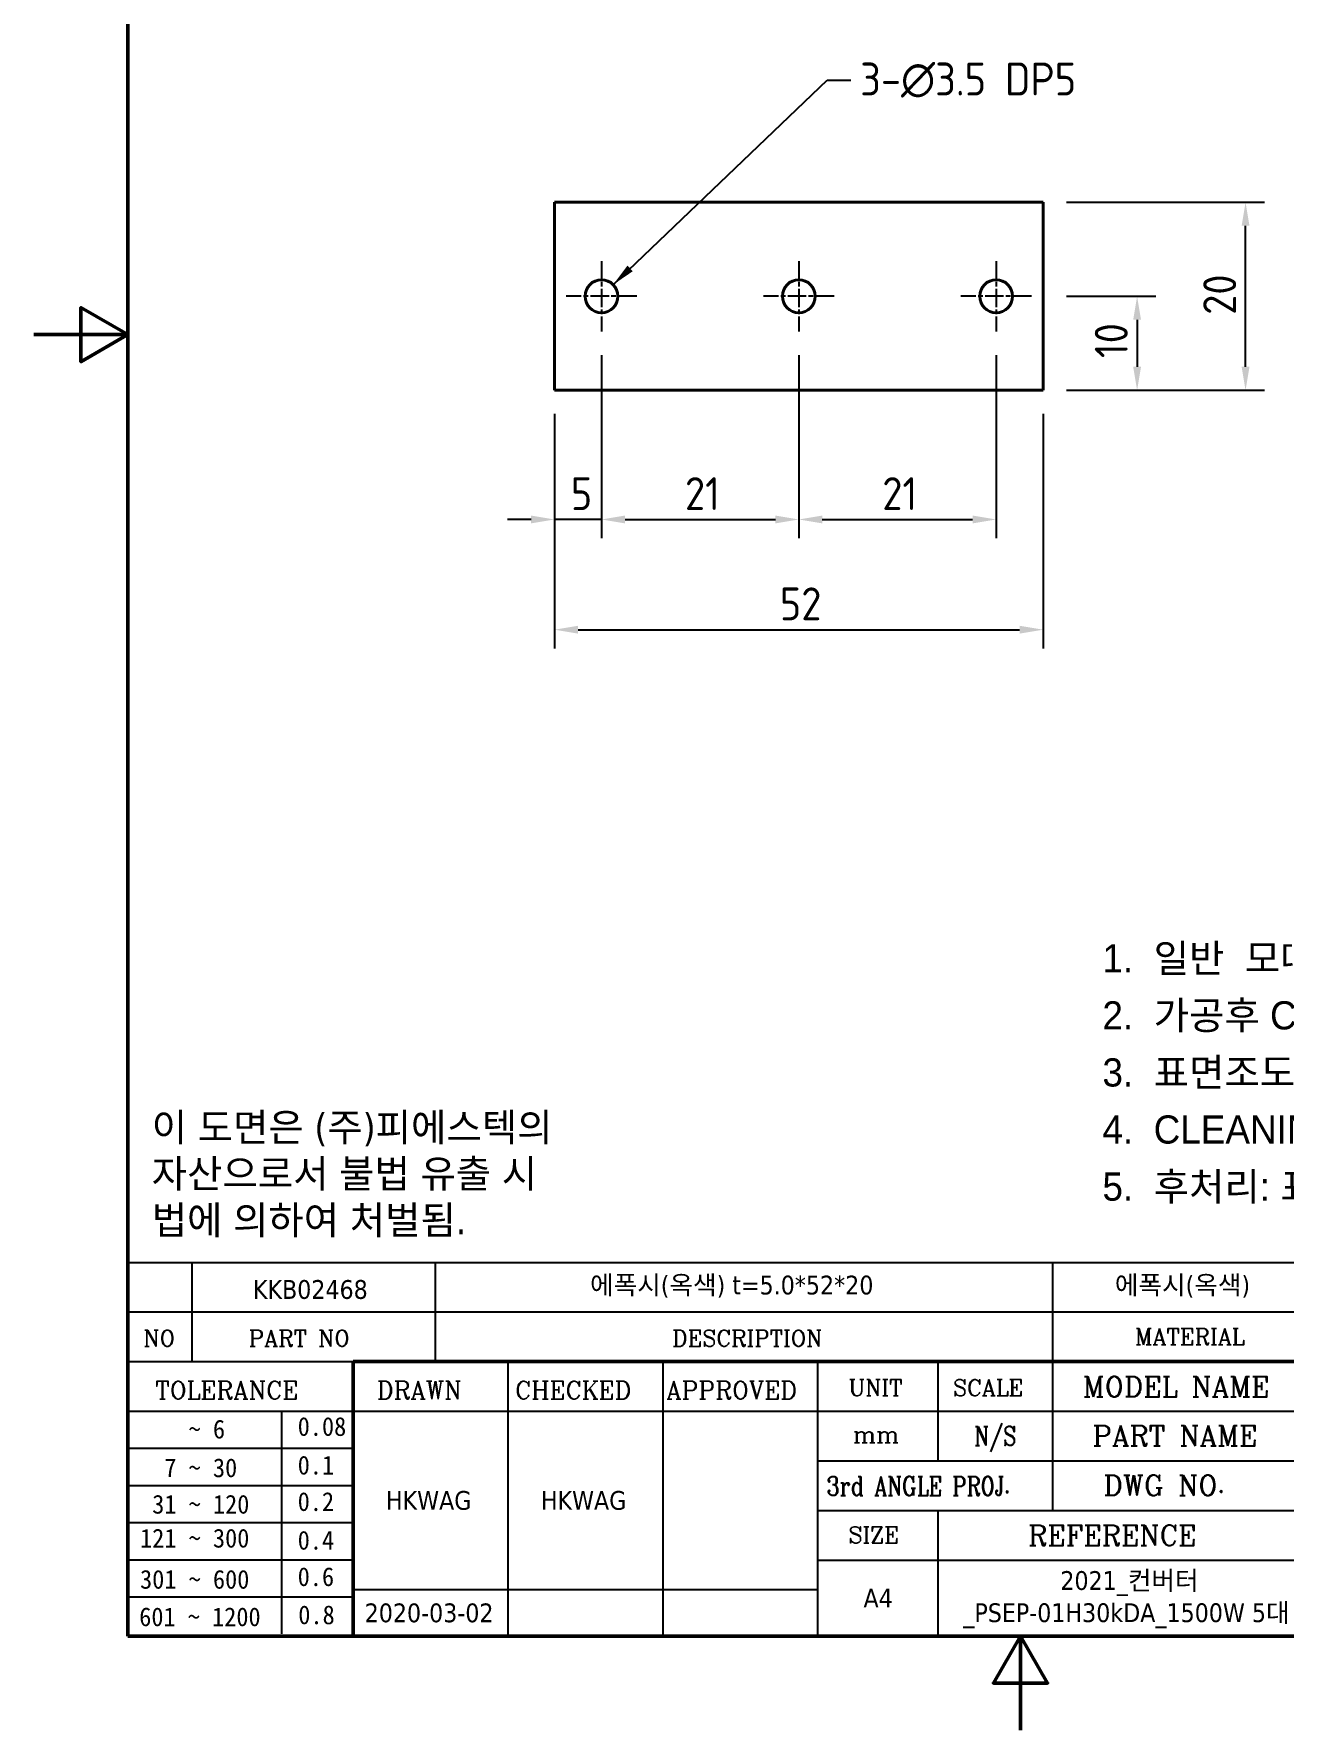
# Model space of a CAD drawing. Header units: millimetres. Extents: x 0 to 210, y 0 to 297.
# Drawn here: x 0 to 133, y 0 to 180.5 of the extents above; entities that cross this region are included whole.
import ezdxf
from ezdxf.enums import TextEntityAlignment as Align

# ---------------------------------------------------------------- set-up
doc = ezdxf.new("R2010")
doc.units = ezdxf.units.MM
doc.linetypes.add('CHAIN', pattern=[0.35429999999999995, 0.2362, -0.0295, 0.0591, -0.0295])
doc.layers.get('0').update_dxf_attribs({"color": 3, "lineweight": 25})
for name, color, linetype, lineweight in [('가시적인 것(ISO)', 3, 'Continuous', 40), ('경계(ISO)', 7, 'Continuous', 50), ('기호(ISO)', 5, 'Continuous', 25), ('제목(ISO)', 5, 'Continuous', 50), ('중심 표식(ISO)', 1, 'Continuous', 25), ('치수(ISO)', 2, 'Continuous', 25)]:
    doc.layers.add(name, color=color, linetype=linetype, lineweight=lineweight)
doc.styles.add('HAN_291', font='')
doc.styles.add('ISO Proportional', font='arial.ttf')
doc.styles.add('RC_284', font='ROMANC.shx')
doc.styles.add('RC_287', font='ROMANC.shx')
doc.styles.add('RC_292', font='ROMANC.shx')
doc.styles.add('문자 텍스트_PSTEK_POSCO', font='isocp.shx')
doc.styles.add('치수 텍스트_PSTEK_POSCO', font='isocp.shx')
doc.styles.add('텍스트 스타일198', font='tahoma.ttf')
doc.styles.add('텍스트 스타일333', font='ROMANC.shx', dxfattribs={"width": 0.800000011920929})
doc.styles.get('HAN_291').set_extended_font_data('GulimChe')
doc.dimstyles.new('치수_PSTEK_POSCO', dxfattribs={"dimtxt": 3.5, "dimasz": 2.5, "dimexe": 2, "dimexo": 2.5, "dimgap": 1, "dimtad": 1, "dimrnd": 1e-08, "dimdsep": 46, "dimtxsty": '치수 텍스트_PSTEK_POSCO', "dimcen": 0.09, "dimdle": 10, "dimclrd": 7, "dimclre": 7, "dimclrt": 2, "dimadec": 1, "dimazin": 2, "dimtfac": 1, "dimtmove": 0, "dimatfit": 3, "dimfxl": 0, "dimtolj": 1, "dimlwd": -1, "dimlwe": -1, "dimarcsym": 0})
doc.dimstyles.new('치수_PSTEK_POSCO$7', dxfattribs={"dimtxt": 3.5, "dimasz": 2.5, "dimexe": 2, "dimexo": 2.5, "dimgap": 1, "dimtad": 1, "dimrnd": 1e-08, "dimdsep": 46, "dimtxsty": '치수 텍스트_PSTEK_POSCO', "dimcen": 0.09, "dimdle": 10, "dimclrd": 7, "dimclre": 7, "dimclrt": 2, "dimadec": 1, "dimazin": 2, "dimtfac": 1, "dimtmove": 0, "dimatfit": 3, "dimfxl": 0, "dimtolj": 1, "dimlwd": -1, "dimlwe": -1, "dimarcsym": 0})

# ---------------------------------------------------------------- blocks, each defined once
blk = doc.blocks.new('경계 Default Border')
at = {"layer": '경계(ISO)', "flags": 128}
for points in [[(10, 10), (10, 287.0000076293945), (200, 287.0000076293945), (200, 10), (10, 10)], [(0, 148.5000038146973), (10, 148.5000038146973), (5, 151.3867473602295), (5, 145.6132507324219), (10, 148.5000038146973)], [(105, 0), (105, 10), (102.1132469177246, 5), (107.8867530822754, 5), (105, 10)]]:
    blk.add_lwpolyline(points, dxfattribs=at)
blk = doc.blocks.new('제목 블록 PSTEK')
at = {"color": 180}
for p, q in [((182.475792979055, 11.79100474011392), (182.4757929790549, 51.56524660363496)), ((182.4757929790549, 51.56524660363496), (372.4757929537551, 51.56524660363496)), ((189.2651435055721, 51.56524660363496), (189.2651435055722, 41.00524660363494)), ((215.2152739891528, 41.00524660363494), (215.2152739891528, 51.56524660363496)), ((280.8758854511282, 51.56524660363496), (280.8758854511282, 41.00524660363494)), ((182.475792979055, 46.2852466036349), (372.4757929537551, 46.28524660363492)), ((182.475792979055, 41.00524660363493), (206.451475290024, 41.00524660363493)), ((222.9401812389276, 11.79100474011392), (222.9401812389276, 41.00524660363494)), ((239.4288871878316, 11.79100474011392), (239.4288871878316, 41.00524660363494)), ((255.9175931367356, 11.79100474011392), (255.9175931367356, 41.00524660363494)), ((268.6918866058747, 41.00524660363494), (268.6918866058747, 30.44524660363498)), ((280.8758854511282, 41.00524660363494), (280.8758854511282, 25.16524660363502)), ((182.475792979055, 35.72524660363497), (206.451475290024, 35.72524660363497)), ((198.8621818849491, 12.02524660363491), (198.8621818849491, 35.72524660363497)), ((206.451475290024, 35.72524660363497), (372.4757929537551, 35.72524660363497)), ((182.475792979055, 31.77524660363492), (206.451475290024, 31.77524660363492)), ((255.917593136736, 30.44524660363498), (372.4757929537552, 30.44524660363501)), ((182.475792979055, 27.82524660363487), (206.451475290024, 27.82524660363487)), ((182.475792979055, 23.87524660363505), (206.451475290024, 23.87524660363505)), ((255.9175931367359, 25.16524660363502), (372.4757929537552, 25.165246603635)), ((268.6918866058744, 25.16524660363502), (268.6918866058744, 11.79100474011392)), ((182.475792979055, 19.92524660363478), (206.451475290024, 19.92524660363478)), ((255.9175931367359, 19.88524660363481), (310.0881549537553, 19.88524660363481)), ((206.451475290024, 16.74100474011396), (255.9175931367359, 16.74100474011396)), ((182.475792979055, 15.97524660363496), (206.451475290024, 15.97524660363496)), ((182.475792979055, 11.79100474011392), (372.4757929537551, 11.79100474011389))]:
    blk.add_line(p, q, dxfattribs=at)
at = {"color": 7, "lineweight": 50}
for p, q in [((206.4514752900237, 11.79100474011392), (206.4514752900237, 41.00524660363494)), ((206.451475290024, 41.00524660363494), (372.4757929537551, 41.00524660363496))]:
    blk.add_line(p, q, dxfattribs=at)
at = {"layer": '제목(ISO)', "lineweight": 18}
blk.add_line((182.475792979055, 35.72500474011393), (182.475792979055, 11.79100474011392), dxfattribs=at)
at = {"color": 2}
for s, height, style, p in [('NO', 1.742399930953979, 'RC_284', (184.135398793432, 42.62317362549192)), ('PART NO', 1.742399930953979, 'RC_284', (195.3359407378685, 42.62317362549192)), ('DESCRIPTION', 1.742399930953979, 'RC_284', (240.4025565652523, 42.62317362549192)), (' TOLERANCE', 1.899999976158142, 'RC_287', (184.0872874387979, 37.00893196870329)), ('DRAWN', 1.899999976158142, 'RC_287', (208.9766620976279, 37.00893196870329)), ('CHECKED', 1.899999976158142, 'RC_287', (223.6856844514997, 37.00893196870329)), ('APPROVED', 1.899999976158142, 'RC_287', (239.7795453577791, 37.00893196870329)), ('UNIT', 1.742399930953979, 'RC_284', (259.1652673287452, 37.34317362549218)), ('SCALE', 1.742399930953979, 'RC_284', (270.2934779252897, 37.34317362549218)), ('MODEL NAME', 2.178000062704086, 'RC_292', (284.096330289083, 37.25462520371384)), ('    ~ 6', 2.000000029802322, 'HAN_291', (183.7721304966814, 32.8176515608431)), ('0.08', 2.000000029802322, 'HAN_291', (200.5467345600617, 33.09873600004101)), ('mm', 1.742399930953979, 'RC_284', (259.6505418159997, 32.3543089683787)), ('PART NAME', 2.178000062704086, 'RC_292', (285.1416959765849, 32.03045329421792)), ('0.1', 2.000000029802322, 'HAN_291', (200.5467345600617, 28.98646558742206)), ('  7 ~ 30', 2.000000029802322, 'HAN_291', (183.7721304966814, 28.70538114822415)), (' DWG NO.', 2.178000062704086, 'RC_292', (284.8124284083233, 26.75045329421772)), ('0.2', 2.000000029802322, 'HAN_291', (200.5467345600617, 25.10736625836028)), (' 31 ~ 120', 2.000000029802322, 'HAN_291', (183.7721304966814, 24.82628181916237)), ('REFERENCE', 2.178000062704086, 'RC_292', (278.2741065029841, 21.43214925458022)), ('121 ~ 300', 2.000000029802322, 'HAN_291', (183.7721304966814, 21.21401206133254)), ('0.4', 2.000000029802322, 'HAN_291', (200.5467345600617, 20.99509650053045)), ('SIZE', 1.742399930953979, 'RC_284', (259.1652673287452, 21.69497768947366)), ('301 ~ 600', 2.000000029802322, 'HAN_291', (183.7721304966814, 16.83491273227077)), ('0.6', 2.000000029802322, 'HAN_291', (200.5467345600617, 17.11599717146868)), ('601 ~ 1200', 2.000000029802322, 'HAN_291', (183.6802025156883, 12.84759660881125)), ('0.8', 2.000000029802322, 'HAN_291', (200.6097246063884, 13.05732192299702))]:
    blk.add_text(s, height=height, dxfattribs=dict(at, style=style)).set_placement(p)
at = {"color": 2, "style": 'RC_284'}
blk.add_text('MATERIAL', height=1.742399930953979, dxfattribs=at).set_placement((295.4820202024417, 43.64524660363492), align=Align.MIDDLE_CENTER)
at = {"color": 7, "style": '텍스트 스타일333', "width": 0.7999999523162842}
blk.add_text('N/S', height=2.000000029802322, dxfattribs=at).set_placement((274.7838860285014, 33.08524660363496), align=Align.MIDDLE_CENTER)
at = {"color": 2, "style": '텍스트 스타일333', "width": 0.7999999523162842}
blk.add_text('3rd ANGLE PROJ.', height=2.000000029802322, dxfattribs=at).set_placement((256.8430306642954, 26.76148381654429))
at = {"layer": '제목(ISO)', "color": 7, "style": '텍스트 스타일198'}
for tag, p in [('부품_번호_001', (195.7843283186424, 47.68004260673702)), ('설명_001', (231.6614599206063, 48.15254984750509)), ('재질_001', (287.5148121100145, 48.155337874329)), ("3._Q'TY_001", (312.7051684940307, 47.92188863680521)), ('질량\\P3;_001', (350.3046145979153, 48.1643332325385)), ('1._MODEL_NAME_001', (326.2265096999781, 37.52172745615292)), ('제목_001', (335.5349605824892, 32.12134217035067)), ('부품_번호_001', (334.4435685718743, 26.8052465951949)), ('설계자_001', (209.9396160013646, 25.23446884679021)), ('점검자_001', (226.4283219502686, 25.23446884679021)), ('프로젝트_001', (281.7143245048521, 16.70626985185461)), ('시트_크기_001', (260.7634369704525, 14.8381256569732)), ('작성_날짜_001', (207.6770236384131, 13.26600473167383)), ('프로젝트_002', (271.3899446543797, 13.2823906132031))]:
    blk.add_attdef(tag, p, '', height=2.000000029802322, dxfattribs=at)
for tag, p in [('4._COLOR', (327.6805273250926, 48.92524660363493)), ('엔지니어링_승인자', (247.673240162284, 26.23312567187446)), ('점검_날짜', (231.1845342133799, 14.26600474011394)), ('엔지니어링_승인_날짜', (247.6732401622839, 14.26600474011394))]:
    blk.add_attdef(tag, text='', height=2.000000029802322, dxfattribs=at).set_placement(p, align=Align.MIDDLE_CENTER)
blk = doc.blocks.new('주석-가공')
at = {"layer": '기호(ISO)', "color": 2, "insert": (-40.77821254730225, 13.72195151634514), "char_height": 3.00000011920929, "width": 95.52514842335798, "attachment_point": 1, "line_spacing_factor": 1.2146075963974, "style": 'ISO Proportional'}
blk.add_mtext('\\f굴림|b0|i0;\\H3.0000;1.  일반  모따기 C0.3\\P2.  가공후 CHIPING 및 BROKEN 없을 것.\\P3.  표면조도는 다듬질기호 Ra값을 준수할 것.\\P4.  CLEANING 처리후 납품 할 것.\\P5.  후처리: 표제란 참조 할 것.', dxfattribs=at)
blk = doc.blocks.new('*D21')
at = {"layer": 'Defpoints', "color": 0, "transparency": 16777216}
for p in [(55.40611119262594, 142.5801458838161), (107.4061111926259, 142.5801458838161), (107.4061111926259, 117.1006164593287)]:
    blk.add_point(p, dxfattribs=at)
at = {"layer": '치수(ISO)', "color": 7, "transparency": 16777216}
for p, q in [((55.40611119262594, 140.0801458838161), (55.40611119262594, 115.1006164593287)), ((107.4061111926259, 140.0801458838161), (107.4061111926259, 115.1006164593287)), ((57.90611119262594, 117.1006164593287), (104.9061111926259, 117.1006164593287))]:
    blk.add_line(p, q, dxfattribs=at)
for points in [[(57.90611119262594, 117.5172831259953), (57.90611119262594, 116.683949792662), (55.40611119262594, 117.1006164593287)], [(104.9061111926259, 117.5172831259953), (104.9061111926259, 116.683949792662), (107.4061111926259, 117.1006164593287)]]:
    blk.add_solid(points, dxfattribs=at)
at = {"layer": '치수(ISO)', "color": 2, "transparency": 16777216, "insert": (79.37600784616924, 119.8509609475176), "char_height": 3.5, "attachment_point": 4, "style": '치수 텍스트_PSTEK_POSCO'}
blk.add_mtext('\\A1;52', dxfattribs=at)
blk = doc.blocks.new('*D22')
at = {"layer": 'Defpoints', "color": 0, "transparency": 16777216}
for p in [(107.4061111926259, 162.580145883816), (128.9486841277857, 162.580145883816), (107.4061111926259, 142.5801458838161)]:
    blk.add_point(p, dxfattribs=at)
at = {"layer": '치수(ISO)', "color": 7, "transparency": 16777216}
for p, q in [((109.9061111926259, 162.580145883816), (130.9486841277857, 162.580145883816)), ((128.9486841277857, 145.0801458838161), (128.9486841277857, 160.080145883816)), ((109.9061111926259, 142.5801458838161), (130.9486841277857, 142.5801458838161))]:
    blk.add_line(p, q, dxfattribs=at)
for points in [[(128.532017461119, 160.080145883816), (129.3653507944524, 160.080145883816), (128.9486841277857, 162.580145883816)], [(128.532017461119, 145.0801458838161), (129.3653507944524, 145.0801458838161), (128.9486841277857, 142.5801458838161)]]:
    blk.add_solid(points, dxfattribs=at)
at = {"layer": '치수(ISO)', "color": 2, "transparency": 16777216, "insert": (126.1983396395967, 150.6093289546822), "char_height": 3.5, "attachment_point": 4, "rotation": 90, "style": '치수 텍스트_PSTEK_POSCO'}
blk.add_mtext('\\A1;20', dxfattribs=at)
blk = doc.blocks.new('*D23')
at = {"layer": 'Defpoints', "color": 0, "transparency": 16777216}
for p in [(107.4061111926259, 152.580145883816), (107.4061111926259, 142.5801458838161), (117.406111192626, 142.5801458838161)]:
    blk.add_point(p, dxfattribs=at)
at = {"layer": '치수(ISO)', "color": 7, "transparency": 16777216}
for p, q in [((109.9061111926259, 152.580145883816), (119.406111192626, 152.580145883816)), ((117.406111192626, 150.080145883816), (117.406111192626, 145.0801458838161)), ((109.9061111926259, 142.5801458838161), (119.406111192626, 142.5801458838161))]:
    blk.add_line(p, q, dxfattribs=at)
for points in [[(116.9894445259593, 150.080145883816), (117.8227778592926, 150.080145883816), (117.406111192626, 152.580145883816)], [(116.9894445259593, 145.0801458838161), (117.8227778592926, 145.0801458838161), (117.406111192626, 142.5801458838161)]]:
    blk.add_solid(points, dxfattribs=at)
at = {"layer": '치수(ISO)', "color": 2, "transparency": 16777216, "insert": (114.6561111926259, 146.0037679310601), "char_height": 3.5, "attachment_point": 4, "rotation": 90, "style": '치수 텍스트_PSTEK_POSCO'}
blk.add_mtext('\\A1;10', dxfattribs=at)
blk = doc.blocks.new('*D24')
at = {"layer": 'Defpoints', "color": 0, "transparency": 16777216}
for p in [(60.40611119262594, 148.8301458838161), (81.40611119262594, 148.8301458838161), (81.40611119262594, 128.8301458838161)]:
    blk.add_point(p, dxfattribs=at)
at = {"layer": '치수(ISO)', "color": 7, "transparency": 16777216}
for p, q in [((60.40611119262594, 146.3301458838161), (60.40611119262594, 126.8301458838161)), ((81.40611119262594, 146.3301458838161), (81.40611119262594, 126.8301458838161)), ((62.90611119262594, 128.8301458838161), (78.90611119262594, 128.8301458838161))]:
    blk.add_line(p, q, dxfattribs=at)
for points in [[(62.90611119262594, 129.2468125504827), (62.90611119262594, 128.4134792171494), (60.40611119262594, 128.8301458838161)], [(78.90611119262594, 129.2468125504827), (78.90611119262594, 128.4134792171494), (81.40611119262594, 128.8301458838161)]]:
    blk.add_solid(points, dxfattribs=at)
at = {"layer": '치수(ISO)', "color": 2, "transparency": 16777216, "insert": (69.286672216248, 131.580490372005), "char_height": 3.5, "attachment_point": 4, "style": '치수 텍스트_PSTEK_POSCO'}
blk.add_mtext('\\A1;21', dxfattribs=at)
blk = doc.blocks.new('*D25')
at = {"layer": 'Defpoints', "color": 0, "transparency": 16777216}
for p in [(81.40611119262594, 148.8301458838161), (102.4061111926259, 148.8301458838161), (102.4061111926259, 128.8301458838161)]:
    blk.add_point(p, dxfattribs=at)
at = {"layer": '치수(ISO)', "color": 7, "transparency": 16777216}
for p, q in [((81.40611119262594, 146.3301458838161), (81.40611119262594, 126.8301458838161)), ((102.4061111926259, 146.3301458838161), (102.4061111926259, 126.8301458838161)), ((83.90611119262594, 128.8301458838161), (99.90611119262594, 128.8301458838161))]:
    blk.add_line(p, q, dxfattribs=at)
for points in [[(83.90611119262594, 129.2468125504827), (83.90611119262594, 128.4134792171494), (81.40611119262594, 128.8301458838161)], [(99.90611119262594, 129.2468125504827), (99.90611119262594, 128.4134792171494), (102.4061111926259, 128.8301458838161)]]:
    blk.add_solid(points, dxfattribs=at)
at = {"layer": '치수(ISO)', "color": 2, "transparency": 16777216, "insert": (90.28667221624801, 131.580490372005), "char_height": 3.5, "attachment_point": 4, "style": '치수 텍스트_PSTEK_POSCO'}
blk.add_mtext('\\A1;21', dxfattribs=at)
blk = doc.blocks.new('*D26')
at = {"layer": 'Defpoints', "color": 0, "transparency": 16777216}
for p in [(60.40611119262594, 148.8301458838161), (55.40611119262594, 142.5801458838161), (55.40611119262594, 128.8301458838161)]:
    blk.add_point(p, dxfattribs=at)
at = {"layer": '치수(ISO)', "color": 7, "transparency": 16777216}
for p, q in [((60.40611119262594, 146.3301458838161), (60.40611119262594, 126.8301458838161)), ((55.40611119262594, 140.0801458838161), (55.40611119262594, 126.8301458838161)), ((52.90611119262594, 128.8301458838161), (50.40611119262594, 128.8301458838161)), ((60.40611119262594, 128.8301458838161), (55.40611119262594, 128.8301458838161)), ((62.90611119262594, 128.8301458838161), (65.40611119262594, 128.8301458838161))]:
    blk.add_line(p, q, dxfattribs=at)
for points in [[(52.90611119262594, 129.2468125504827), (52.90611119262594, 128.4134792171494), (55.40611119262594, 128.8301458838161)], [(62.90611119262594, 129.2468125504827), (62.90611119262594, 128.4134792171494), (60.40611119262594, 128.8301458838161)]]:
    blk.add_solid(points, dxfattribs=at)
at = {"layer": '치수(ISO)', "color": 2, "transparency": 16777216, "insert": (57.13362381921065, 131.5801458838161), "char_height": 3.5, "attachment_point": 4, "style": '치수 텍스트_PSTEK_POSCO'}
blk.add_mtext('\\A1;5', dxfattribs=at)

msp = doc.modelspace()

# ---------------------------------------------------------------- linework, layer by layer
at = {"layer": '가시적인 것(ISO)'}
for p, q in [((55.40611119262594, 162.580145883816), (55.40611119262594, 142.5801458838161)), ((107.4061111926259, 162.580145883816), (55.40611119262594, 162.580145883816)), ((107.4061111926259, 142.5801458838161), (107.4061111926259, 162.580145883816)), ((55.40611119262594, 142.5801458838161), (107.4061111926259, 142.5801458838161))]:
    msp.add_line(p, q, dxfattribs=at)
for centre in [(60.40611119262594, 152.5801458838161), (81.40611119262594, 152.5801458838161), (102.4061111926259, 152.5801458838161)]:
    msp.add_circle(centre, 1.75, dxfattribs=at)
at = {"layer": '중심 표식(ISO)', "linetype": 'CHAIN', "ltscale": 8.333955764770508}
for p, q in [((60.40611119262594, 156.3301458838161), (60.40611119262594, 148.8301458838161)), ((81.40611119262594, 156.3301458838161), (81.40611119262594, 148.8301458838161)), ((102.4061111926259, 156.3301458838161), (102.4061111926259, 148.8301458838161)), ((64.15611119262594, 152.5801458838161), (56.65611119262594, 152.5801458838161)), ((85.15611119262594, 152.5801458838161), (77.65611119262594, 152.5801458838161)), ((106.1561111926259, 152.5801458838161), (98.65611119262594, 152.5801458838161))]:
    msp.add_line(p, q, dxfattribs=at)

# ---------------------------------------------------------------- block references
for name, p in [('경계 Default Border', (0, 0)), ('주석-가공', (154.4939471974238, 69.91284232476045))]:
    msp.add_blockref(name, p)
ref = msp.add_blockref('제목 블록 PSTEK', (-172.4757929537552, -1.791004740113895))
ref.add_attrib('설계자_001', 'HKWAG', (37.4638230476094, 23.44346410667632), dxfattribs={"layer": '제목(ISO)', "color": 7, "height": 2.000000029802322, "style": '텍스트 스타일198'})
ref.add_attrib('점검자_001', 'HKWAG', (53.95252899651337, 23.44346410667632), dxfattribs={"layer": '제목(ISO)', "color": 7, "height": 2.000000029802322, "style": '텍스트 스타일198'})
ref.add_attrib('프로젝트_001', '2021_컨버터', (109.238531551097, 14.91526511174072), dxfattribs={"layer": '제목(ISO)', "color": 7, "height": 2.000000029802322, "style": '텍스트 스타일198'})
ref.add_attrib('시트_크기_001', 'A4', (88.28764401669724, 13.04712091685931), dxfattribs={"layer": '제목(ISO)', "color": 7, "height": 2.000000029802322, "style": '텍스트 스타일198'})
ref.add_attrib('작성_날짜_001', '2020-03-02', (35.20123068465794, 11.47499999155994), dxfattribs={"layer": '제목(ISO)', "color": 7, "height": 2.000000029802322, "style": '텍스트 스타일198'})
ref.add_attrib('재질_001', '에폭시(옥색)', (115.0390191562594, 46.36433313421511), dxfattribs={"layer": '제목(ISO)', "color": 7, "height": 2.000000029802322, "style": '텍스트 스타일198'})
ref.add_attrib('설명_001', '에폭시(옥색) t=5.0*52*20', (59.18566696685117, 46.36154510739119), dxfattribs={"layer": '제목(ISO)', "color": 7, "height": 2.000000029802322, "style": '텍스트 스타일198'})
ref.add_attrib('부품_번호_001', 'KKB02468', (23.30853536488718, 45.88903786662313), dxfattribs={"layer": '제목(ISO)', "color": 7, "height": 2.000000029802322, "style": '텍스트 스타일198'})
ref.add_attrib('프로젝트_002', '_PSEP-01H30kDA_1500W 5대', (98.91415170062457, 11.49138587308921), dxfattribs={"layer": '제목(ISO)', "color": 7, "height": 2.000000029802322, "style": '텍스트 스타일198'})

# ---------------------------------------------------------------- texts
at = {"layer": '기호(ISO)', "color": 2, "insert": (87.93154368975799, 175.5881233519501), "char_height": 3.499999940395355, "width": 26.75152564048767, "attachment_point": 4, "line_spacing_factor": 0.612500011920929, "style": '치수 텍스트_PSTEK_POSCO'}
msp.add_mtext('{3-\\fAIGDT|b0|i0;\\H3.5000;n\\fisocp|b0|i0;\\H3.5000;3.5 DP5}', dxfattribs=at)
at = {"layer": '기호(ISO)', "color": 7, "insert": (12.5345017592702, 59.05160147442598), "char_height": 3.00000011920929, "width": 60.84077827472761, "attachment_point": 4, "line_spacing_factor": 0.9878842234611511, "style": '문자 텍스트_PSTEK_POSCO'}
msp.add_mtext('{\\fTahoma|b0|i0;\\H3.0000;이 도면은 (주)피에스텍의\\P자산으로서 불법 유출 시 \\P법에 의하여 처벌됨.}', dxfattribs=at)

# ---------------------------------------------------------------- dimensions: what is measured, and where the dimension line sits
at = {"layer": '치수(ISO)', "color": 7}
for base, p1, p2, angle, override, picture, middle in [((128.9486841277857, 162.580145883816), (107.4061111926259, 142.5801458838161), (107.4061111926259, 162.580145883816), 90, {"dimdec": 2, "dimtp": 0, "dimtm": -0, "dimtdec": 2, "dimtofl": 0, "dimatfit": 1}, '*D22', (128.9486841277857, 152.580145883816)), ((117.406111192626, 142.5801458838161), (107.4061111926259, 152.580145883816), (107.4061111926259, 142.5801458838161), 270, {"dimdec": 2, "dimtp": 0, "dimtm": -0, "dimtdec": 2, "dimtofl": 0, "dimatfit": 1}, '*D23', (117.4061111926259, 147.580145883816)), ((55.40611119262594, 128.8301458838161), (60.40611119262594, 148.8301458838161), (55.40611119262594, 142.5801458838161), 180, {"dimdec": 2, "dimtp": 0, "dimtm": -0, "dimtdec": 2, "dimtofl": 1, "dimatfit": 1}, '*D26', (57.90611119262594, 128.8301458838161)), ((81.40611119262594, 128.8301458838161), (60.40611119262594, 148.8301458838161), (81.40611119262594, 148.8301458838161), 180, {"dimdec": 2, "dimtp": 0, "dimtm": -0, "dimtdec": 2, "dimtofl": 0, "dimatfit": 1}, '*D24', (70.90611119262594, 128.8301458838161)), ((102.4061111926259, 128.8301458838161), (81.40611119262594, 148.8301458838161), (102.4061111926259, 148.8301458838161), 180, {"dimdec": 2, "dimtp": 0, "dimtm": -0, "dimtdec": 2, "dimtofl": 0, "dimatfit": 1}, '*D25', (91.90611119262596, 128.8301458838161)), ((107.4061111926259, 117.1006164593287), (55.40611119262594, 142.5801458838161), (107.4061111926259, 142.5801458838161), 180, {"dimdec": 2, "dimtp": 0, "dimtm": -0, "dimtdec": 2, "dimtofl": 0, "dimatfit": 1}, '*D21', (81.40611119262594, 117.1006164593287))]:
    dim = msp.add_linear_dim(base=base, p1=p1, p2=p2, angle=angle, dimstyle='치수_PSTEK_POSCO', override=override, dxfattribs=at)
    dim.commit()
    dim.dimension.update_dxf_attribs({"geometry": picture, "text_midpoint": middle, "dimtype": 160})

# ---------------------------------------------------------------- leaders
at = {"layer": '기호(ISO)', "color": 7, "annotation_type": 0, "has_hookline": 1, "hookline_direction": 0, "text_width": 24.97516093080048}
msp.add_leader([(61.64354805970259, 153.8175827508923), (84.43154368975799, 175.5881233519501), (86.93154368975799, 175.5881233519501)], dimstyle='치수_PSTEK_POSCO$7', override={"dimtad": 0}, dxfattribs=at)

doc.saveas('drawing.dxf')
